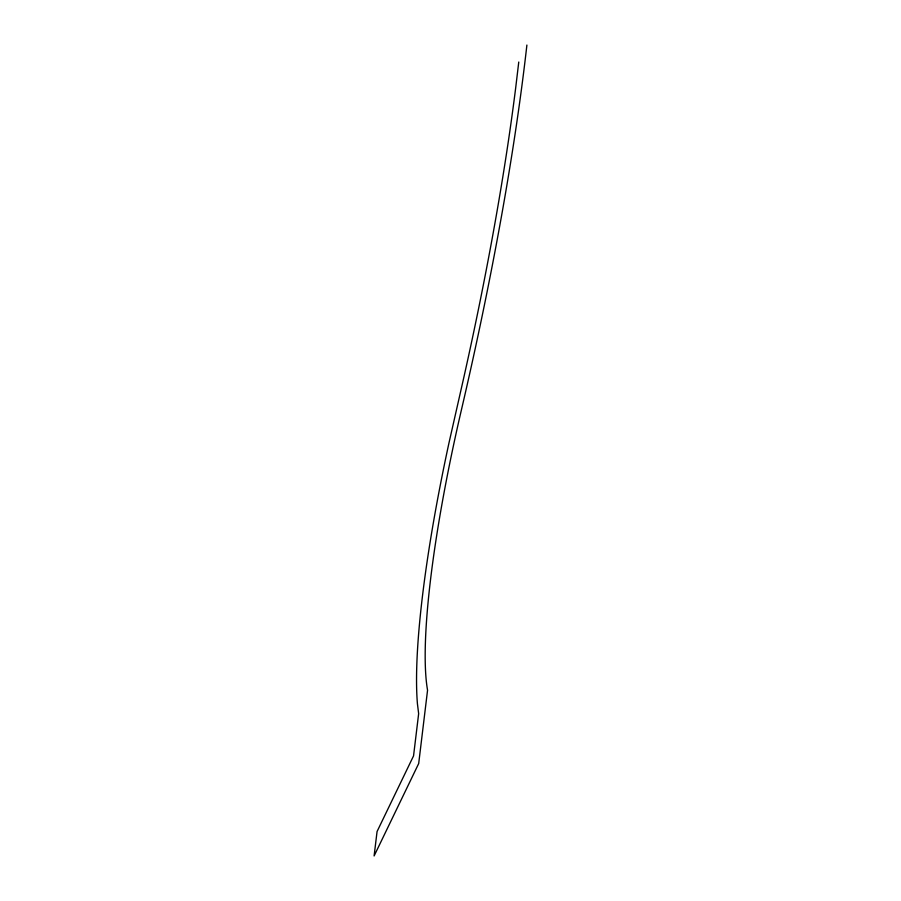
<?xml version="1.0" encoding="UTF-8"?>
<svg xmlns="http://www.w3.org/2000/svg" width="901" height="901" viewBox="0 0 901 901"><rect width="100%" height="100%" fill="white"/><g stroke="black" fill="none" stroke-linecap="round" stroke-linejoin="round"><path stroke-width="1.35" d="M518.762 62.034L515.654 88.118A627.096 100.022 -76.3 0 1 463.486 378.938L449.002 442.808A351.131 56.008 -76.3 0 0 417.422 703.737L418.65 713.671L413.548 755.894L377.069 831.522L374.106 855.95L418.695 763.53L427.558 690.234A320.598 51.132 -76.3 0 1 461.56 409.268A657.595 104.888 -76.3 0 0 526.894 45.05"/></g></svg>
